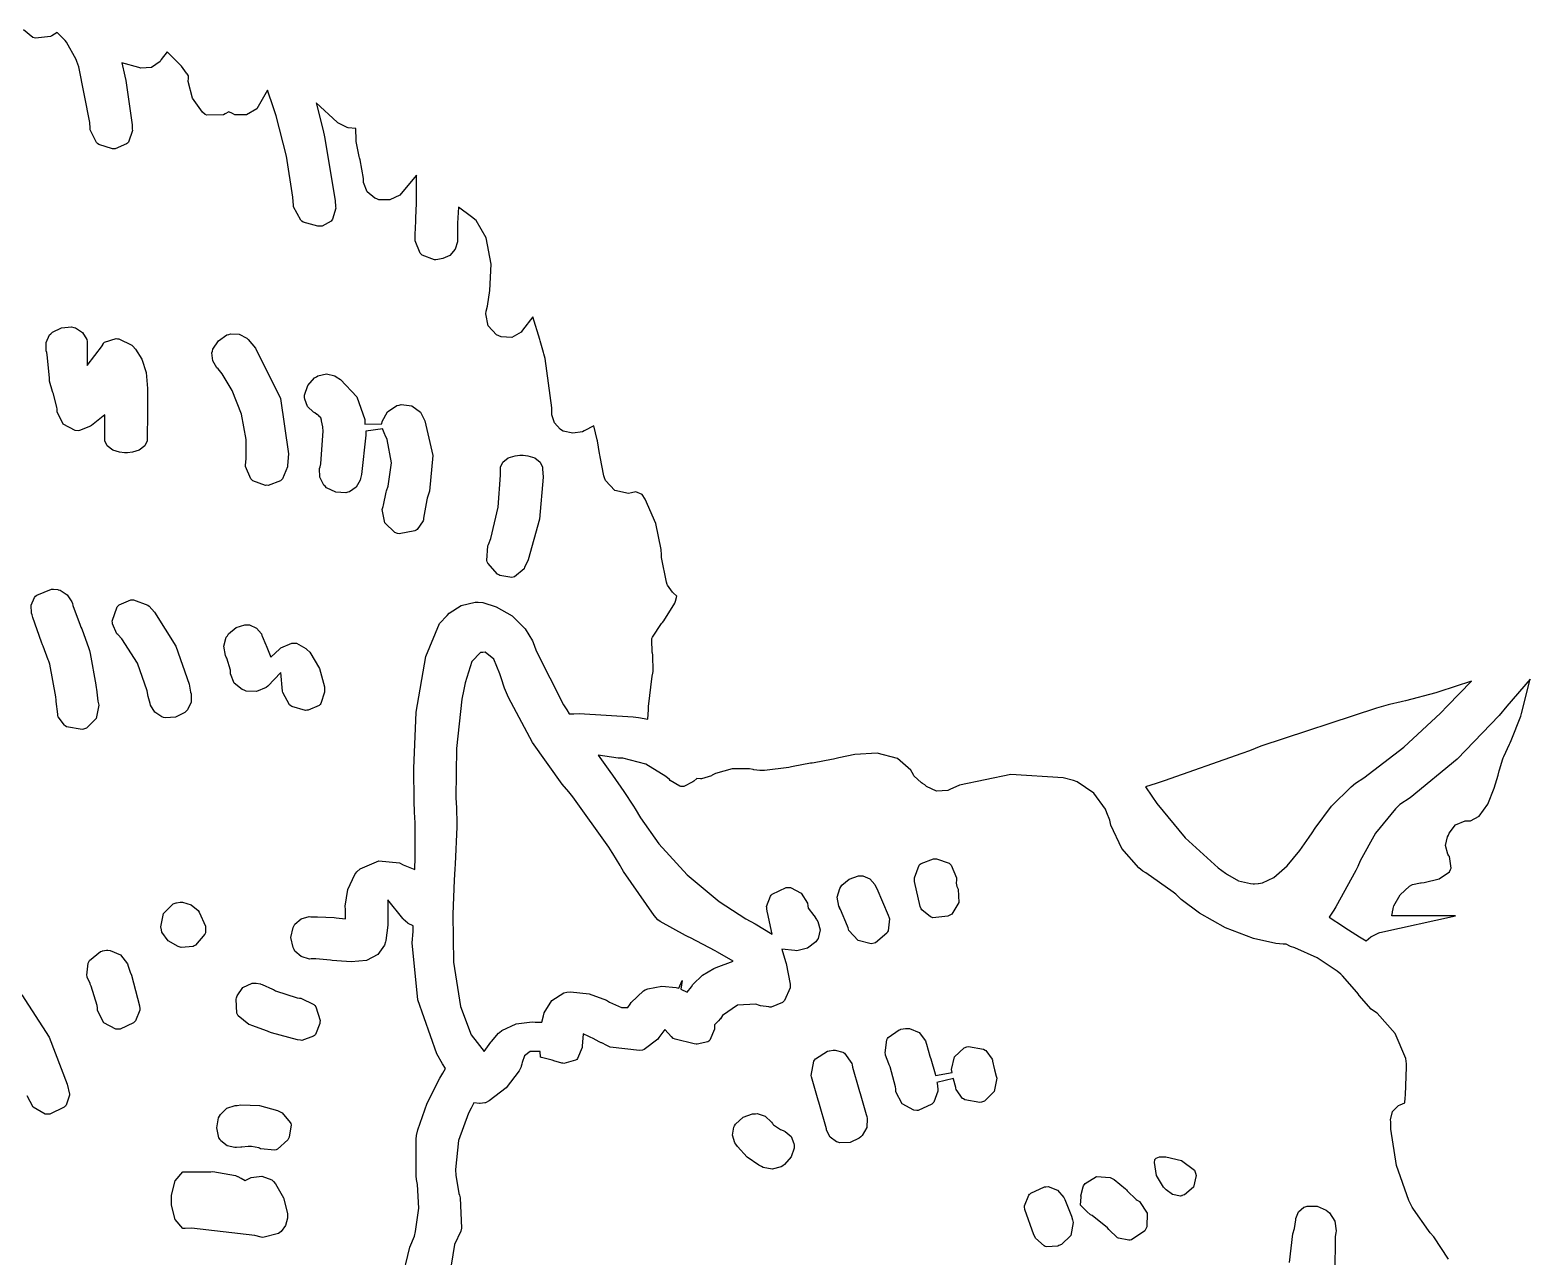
# Model space of a CAD drawing. Extents: x 1.35 to 8.39, y 2.23 to 9.33.
# Drawn here: x 5.712 to 8.389, y 7.058 to 9.246 of the extents above; entities that cross this region are included whole.
import ezdxf

# ---------------------------------------------------------------- set-up
doc = ezdxf.new("R2010")
doc.units = 0
doc.layers.get('0').update_dxf_attribs({"linetype": 'CONTINUOUS'})

msp = doc.modelspace()

# ---------------------------------------------------------------- linework, layer by layer
at = {"color": 0}
for points in [[(6.37483, 7.01215), (6.38992, 7.07422), (6.39806, 7.09358), (6.40028, 7.10183), (6.40587, 7.14382), (6.40369, 7.18619), (6.40213, 7.19456), (6.40104, 7.20111), (6.40104, 7.26704), (6.40213, 7.27354), (6.4044, 7.28342), (6.42074, 7.33106), (6.44336, 7.37597), (6.44879, 7.3845), (6.45383, 7.3929), (6.44829, 7.40099), (6.44835, 7.40099), (6.4381, 7.41894), (6.40408, 7.51531), (6.39393, 7.61697), (6.39561, 7.63753), (6.39561, 7.64774), (6.38704, 7.65192), (6.3871, 7.65192), (6.38612, 7.6525), (6.37804, 7.65972), (6.37739, 7.6606), (6.35042, 7.6939), (6.35042, 7.65132), (6.35047, 7.6486), (6.34728, 7.62147), (6.34657, 7.61882), (6.34446, 7.61279), (6.33301, 7.59646), (6.31267, 7.58578), (6.28554, 7.58339), (6.25993, 7.58501), (6.25146, 7.58583), (6.24821, 7.58621), (6.22244, 7.58843), (6.21386, 7.58843), (6.21382, 7.58843), (6.21067, 7.58832), (6.19624, 7.59256), (6.18494, 7.6026), (6.18343, 7.60531), (6.18158, 7.60861), (6.1779, 7.62663), (6.18158, 7.64458), (6.18343, 7.64785), (6.18494, 7.6505), (6.19613, 7.6601), (6.21029, 7.66401), (6.21332, 7.66379), (6.21376, 7.66379), (6.22493, 7.66379), (6.25489, 7.66217), (6.25863, 7.66178), (6.27512, 7.6601), (6.27544, 7.67665), (6.27539, 7.6766), (6.27485, 7.68267), (6.27908, 7.71229), (6.29183, 7.73926), (6.29557, 7.74403), (6.30111, 7.7494), (6.3349, 7.76357), (6.37142, 7.76014), (6.37831, 7.75667), (6.39871, 7.74821), (6.39931, 7.77035), (6.39942, 7.77556), (6.39942, 7.82622), (6.39931, 7.83111), (6.39844, 7.85069), (6.39779, 7.8699), (6.39686, 7.92806), (6.4011, 8.02865), (6.41846, 8.12799), (6.44271, 8.18733), (6.45649, 8.20156), (6.46001, 8.20546), (6.48172, 8.21946), (6.50678, 8.22547), (6.51204, 8.22537), (6.52018, 8.22439), (6.54422, 8.21701), (6.57249, 8.20068), (6.59549, 8.17746), (6.60878, 8.15614), (6.61182, 8.14844), (6.6154, 8.13829), (6.6639, 8.04199), (6.66997, 8.03299), (6.67443, 8.0261), (6.68267, 8.0261), (6.69233, 8.02636), (6.78851, 8.02083), (6.79812, 8.01947), (6.81494, 8.01665), (6.81581, 8.03375), (6.81581, 8.03381), (6.81592, 8.03922), (6.82226, 8.09293), (6.8234, 8.09819), (6.82389, 8.10118), (6.8234, 8.13097), (6.82281, 8.1339), (6.82226, 8.13607), (6.82167, 8.15788), (6.82206, 8.16004), (6.82308, 8.16276), (6.83882, 8.18696), (6.84088, 8.18901), (6.84347, 8.19174), (6.86268, 8.22347), (6.86388, 8.227), (6.86632, 8.23589), (6.8596, 8.24197), (6.8584, 8.243), (6.84978, 8.25543), (6.84924, 8.25683), (6.84793, 8.26113), (6.83925, 8.30501), (6.83882, 8.30946), (6.83843, 8.31907), (6.82904, 8.36567), (6.80985, 8.40912), (6.80464, 8.41715), (6.7934, 8.42188), (6.78532, 8.42057), (6.78017, 8.41928), (6.75597, 8.42443), (6.73882, 8.44222), (6.73725, 8.44726), (6.73622, 8.45063), (6.72939, 8.4846), (6.729, 8.48801), (6.72868, 8.49029), (6.72493, 8.51281), (6.7245, 8.51497), (6.71843, 8.53965), (6.70117, 8.53097), (6.70117, 8.53093), (6.69792, 8.5294), (6.68078, 8.52681), (6.66385, 8.53065), (6.66075, 8.53239), (6.65804, 8.53401), (6.648, 8.54531), (6.64339, 8.55968), (6.64344, 8.56278), (6.64339, 8.57172), (6.63162, 8.65994), (6.62935, 8.66857), (6.62875, 8.67068), (6.6225, 8.69163), (6.62185, 8.69368), (6.60932, 8.73465), (6.5911, 8.71035), (6.59115, 8.71035), (6.58871, 8.70703), (6.57189, 8.69764), (6.55268, 8.69868), (6.54904, 8.70057), (6.54476, 8.70242), (6.52974, 8.71838), (6.52533, 8.73986), (6.52636, 8.74436), (6.52843, 8.75347), (6.53282, 8.78125), (6.53494, 8.82829), (6.5261, 8.87554), (6.50836, 8.90608), (6.49972, 8.91276), (6.47689, 8.93039), (6.47521, 8.90158), (6.47504, 8.89914), (6.47472, 8.87907), (6.47472, 8.87235), (6.47472, 8.868), (6.47092, 8.85488), (6.46149, 8.84412), (6.44906, 8.83849), (6.43967, 8.83658), (6.43653, 8.83637), (6.43647, 8.83637), (6.43403, 8.83621), (6.41183, 8.84446), (6.4101, 8.84614), (6.40831, 8.84788), (6.39942, 8.86974), (6.39953, 8.87218), (6.39953, 8.88112), (6.40044, 8.905), (6.40061, 8.90799), (6.40072, 8.91103), (6.40164, 8.93653), (6.40164, 8.94499), (6.40164, 8.98699), (6.37478, 8.95469), (6.37196, 8.95182), (6.35439, 8.94331), (6.3349, 8.94347), (6.33111, 8.94488), (6.32747, 8.94601), (6.31364, 8.95751), (6.30718, 8.97428), (6.30729, 8.97803), (6.30707, 8.98144), (6.30117, 9.01481), (6.30018, 9.01807), (6.29937, 9.02067), (6.29428, 9.04731), (6.29411, 9.04997), (6.29357, 9.07064), (6.27983, 9.072), (6.27794, 9.07226), (6.26156, 9.08035), (6.26025, 9.08165), (6.22299, 9.11654), (6.23514, 9.06694), (6.23519, 9.06694), (6.2379, 9.05578), (6.25646, 8.94206), (6.25749, 8.93056), (6.25782, 8.92844), (6.25211, 8.90842), (6.25076, 8.90674), (6.24935, 8.90511), (6.23356, 8.89632), (6.22831, 8.89632), (6.22553, 8.896), (6.1996, 8.90321), (6.19743, 8.90494), (6.19521, 8.90668), (6.18246, 8.93044), (6.18224, 8.93321), (6.18104, 8.94803), (6.16976, 9.02132), (6.15136, 9.0931), (6.14665, 9.10715), (6.13579, 9.13889), (6.11919, 9.10965), (6.11925, 9.10965), (6.11681, 9.10585), (6.09874, 9.09462), (6.07747, 9.09517), (6.07346, 9.09722), (6.06685, 9.1001), (6.06039, 9.09662), (6.06039, 9.09657), (6.05761, 9.095), (6.02746, 9.09429), (6.02468, 9.09576), (6.01986, 9.09978), (6.00233, 9.12472), (5.99463, 9.15424), (5.99474, 9.16049), (5.99474, 9.16465), (5.9924, 9.16824), (5.9916, 9.16954), (5.98275, 9.18147), (5.98178, 9.18257), (5.95703, 9.20725), (5.94646, 9.19368), (5.94428, 9.19037), (5.92876, 9.17964), (5.91, 9.178), (5.90625, 9.17919), (5.87587, 9.1875), (5.8814, 9.16368), (5.88314, 9.15593), (5.89426, 9.07731), (5.89469, 9.06933), (5.89486, 9.06706), (5.88764, 9.04622), (5.88607, 9.04454), (5.8845, 9.04292), (5.8641, 9.0344), (5.86182, 9.03444), (5.85915, 9.03418), (5.83475, 9.04183), (5.83274, 9.04351), (5.83074, 9.04525), (5.81939, 9.06831), (5.81928, 9.0709), (5.81885, 9.08111), (5.79915, 9.18056), (5.79568, 9.19011), (5.79449, 9.19353), (5.77718, 9.22472), (5.77496, 9.22749), (5.76079, 9.24208), (5.75108, 9.23611), (5.74864, 9.23475), (5.722, 9.23144), (5.71935, 9.23215), (5.71718, 9.23275), (5.70063, 9.24631)], [(8.24354, 7.05279), (8.21701, 7.09261), (8.21083, 7.09988), (8.21083, 7.09988), (8.2079, 7.10357), (8.18093, 7.14176), (8.17844, 7.14572), (8.17236, 7.15756), (8.15072, 7.21967), (8.14068, 7.28467), (8.14051, 7.2979), (8.13986, 7.30117), (8.14344, 7.31619), (8.15435, 7.32715), (8.15744, 7.32829), (8.16542, 7.33188), (8.16635, 7.34044), (8.16629, 7.34044), (8.16694, 7.34549), (8.16872, 7.39615), (8.16846, 7.40121), (8.16699, 7.41097), (8.14822, 7.45551), (8.11589, 7.49143), (8.10769, 7.49685), (8.10531, 7.49908), (8.08415, 7.52339), (8.08231, 7.52599), (8.08003, 7.52919), (8.05425, 7.55832), (8.05143, 7.56099), (8.04482, 7.56663), (8.00879, 7.59039), (7.96946, 7.60812), (7.96121, 7.61074), (7.954, 7.61464), (7.94851, 7.61464), (7.93517, 7.61621), (7.89567, 7.62522), (7.84549, 7.64388), (7.79883, 7.67025), (7.7665, 7.69467), (7.75672, 7.70378), (7.75185, 7.70736), (7.70301, 7.74197), (7.69808, 7.74517), (7.69814, 7.74517), (7.69069, 7.75087), (7.66064, 7.78564), (7.64094, 7.82726), (7.63878, 7.83632), (7.6339, 7.84918), (7.63396, 7.84918), (7.63124, 7.8559), (7.61025, 7.88439), (7.58094, 7.90429), (7.57417, 7.90668), (7.55583, 7.91174), (7.46246, 7.91786), (7.37082, 7.89871), (7.35346, 7.89111), (7.34972, 7.88926), (7.32997, 7.88769), (7.3119, 7.89594), (7.30908, 7.89893), (7.30496, 7.90181), (7.30311, 7.9025), (7.28939, 7.91525), (7.28857, 7.91699), (7.28386, 7.92557), (7.26025, 7.94607), (7.22374, 7.95583), (7.18392, 7.95329), (7.15522, 7.94749), (7.14572, 7.94526), (7.14258, 7.9445), (7.11122, 7.93832), (7.10807, 7.93787), (7.10493, 7.93756), (7.07383, 7.93212), (7.07081, 7.93143), (7.06651, 7.93033), (7.02274, 7.92486), (7.01833, 7.92481), (7.01432, 7.92481), (7.00375, 7.92617), (7.00244, 7.92626), (6.99625, 7.92768), (6.96506, 7.92785), (6.93511, 7.91932), (6.92953, 7.91635), (6.928, 7.91521), (6.9106, 7.90983), (6.90875, 7.90994), (6.90181, 7.91075), (6.89671, 7.90597), (6.89671, 7.90593), (6.89518, 7.9044), (6.87913, 7.89632), (6.87381, 7.89632), (6.87175, 7.8966), (6.85454, 7.90679), (6.85335, 7.90847), (6.84706, 7.91428), (6.81087, 7.93587), (6.77013, 7.94661), (6.76161, 7.947), (6.72629, 7.95204), (6.74707, 7.92313), (6.75168, 7.91667), (6.77186, 7.88753), (6.78907, 7.86133), (6.79226, 7.85628), (6.79232, 7.85628), (6.80165, 7.84011), (6.83442, 7.79411), (6.88465, 7.73867), (6.94217, 7.69081), (6.98953, 7.66), (7.00613, 7.65126), (7.03651, 7.63254), (7.02806, 7.6716), (7.02783, 7.67231), (7.02681, 7.67936), (7.02681, 7.68007), (7.02664, 7.68212), (7.03326, 7.70068), (7.03467, 7.70215), (7.03657, 7.70426), (7.06153, 7.71593), (7.0644, 7.71599), (7.06896, 7.71582), (7.08822, 7.70611), (7.09956, 7.68778), (7.10015, 7.68321), (7.10064, 7.6791), (7.11083, 7.66596), (7.11139, 7.66536), (7.11583, 7.65864), (7.11621, 7.65788), (7.11806, 7.65528), (7.12201, 7.64019), (7.1186, 7.625), (7.11681, 7.62229), (7.11453, 7.61908), (7.09933, 7.60747), (7.08078, 7.60297), (7.07688, 7.60325), (7.05354, 7.60618), (7.06044, 7.58376), (7.06039, 7.58376), (7.06158, 7.58024), (7.06847, 7.54346), (7.06863, 7.53965), (7.06858, 7.53711), (7.05838, 7.51426), (7.05647, 7.51253), (7.0549, 7.5109), (7.03444, 7.50261), (7.03217, 7.50265), (7.03065, 7.50282), (7.01546, 7.50489), (7.01394, 7.50515), (7.00749, 7.5076), (6.97493, 7.50586), (6.94792, 7.48757), (6.94428, 7.48172), (6.94401, 7.48133), (6.94103, 7.47803), (6.94069, 7.47771), (6.93375, 7.47092), (6.93375, 7.46522), (6.93371, 7.46306), (6.92503, 7.44347), (6.92344, 7.44194), (6.92182, 7.44075), (6.90294, 7.43631), (6.90099, 7.43664), (6.89751, 7.43696), (6.86367, 7.44504), (6.8604, 7.44629), (6.86008, 7.44656), (6.85721, 7.44922), (6.85693, 7.44949), (6.84478, 7.46224), (6.83404, 7.44819), (6.83236, 7.44553), (6.808, 7.42676), (6.80501, 7.42583), (6.79975, 7.42486), (6.74756, 7.4311), (6.74274, 7.43326), (6.74175, 7.43371), (6.73236, 7.43847), (6.73144, 7.43896), (6.73047, 7.43951), (6.72026, 7.44488), (6.71929, 7.44536), (6.69911, 7.45481), (6.69775, 7.43257), (6.69775, 7.43246), (6.69769, 7.43028), (6.68924, 7.41069), (6.68767, 7.40912), (6.68587, 7.40776), (6.66499, 7.40207), (6.66276, 7.4024), (6.66124, 7.40267), (6.64692, 7.40653), (6.64556, 7.40707), (6.64372, 7.40771), (6.62517, 7.41276), (6.62332, 7.41314), (6.62244, 7.42324), (6.60796, 7.42324), (6.6046, 7.42324), (6.59462, 7.41575), (6.59022, 7.40354), (6.58974, 7.40121), (6.58957, 7.40061), (6.58876, 7.39714), (6.58876, 7.39594), (6.58882, 7.39594), (6.58529, 7.389), (6.56185, 7.35867), (6.53157, 7.33524), (6.52468, 7.33171), (6.52387, 7.33138), (6.51535, 7.33035), (6.51449, 7.33046), (6.50439, 7.33138), (6.49968, 7.32232), (6.49968, 7.32221), (6.49442, 7.3131), (6.47694, 7.26417), (6.47146, 7.21251), (6.47222, 7.20204), (6.4725, 7.19911), (6.4776, 7.16997), (6.47831, 7.1671), (6.47999, 7.16194), (6.48215, 7.10801), (6.4809, 7.10271), (6.46951, 7.0791), (6.44933, 6.95329)], [(5.69781, 7.52414), (5.74658, 7.44863), (5.77869, 7.36469), (5.7825, 7.34694), (5.78267, 7.34506), (5.77675, 7.32764), (5.7755, 7.32617), (5.77522, 7.3259), (5.77522, 7.3259), (5.77518, 7.32596), (5.77322, 7.32379), (5.74772, 7.31153), (5.74479, 7.31136), (5.73947, 7.31164), (5.71804, 7.32363), (5.70714, 7.34412)], [(7.95969, 7.04644), (7.96571, 7.0976), (7.96832, 7.10764), (7.97097, 7.12283), (7.97114, 7.12543), (7.97597, 7.13693), (7.98529, 7.14524), (7.98768, 7.14621), (7.99115, 7.14725), (8.00896, 7.14703), (8.02522, 7.13997), (8.02806, 7.13758), (8.03088, 7.13536), (8.04042, 7.12061), (8.04292, 7.10319), (8.04226, 7.09961), (8.04129, 7.09315), (8.04081, 7.02767)]]:
    msp.add_lwpolyline(points, dxfattribs=at)
for points in [[(5.7494, 8.70421), (5.75206, 8.70682), (5.76833, 8.71506), (5.78646, 8.71636), (5.79015, 8.7155), (5.79313, 8.71474), (5.80556, 8.70649), (5.81332, 8.69368), (5.81396, 8.69065), (5.81396, 8.64746), (5.84125, 8.68338), (5.84147, 8.68371), (5.84326, 8.68707), (5.84337, 8.68744), (5.84506, 8.68896), (5.86583, 8.69553), (5.86811, 8.69526), (5.87076, 8.69515), (5.89415, 8.68397), (5.89594, 8.68192), (5.90033, 8.67649), (5.91157, 8.65858), (5.91938, 8.63519), (5.92188, 8.60628), (5.92176, 8.57644), (5.9216, 8.56646), (5.9216, 8.55388), (5.92106, 8.5255), (5.92106, 8.516), (5.92106, 8.51303), (5.91704, 8.50407), (5.90722, 8.49664), (5.89497, 8.49278), (5.88633, 8.49169), (5.88351, 8.49169), (5.88064, 8.49169), (5.87201, 8.49283), (5.85975, 8.49669), (5.84993, 8.50413), (5.84597, 8.51307), (5.84597, 8.516), (5.84597, 8.55974), (5.82167, 8.54064), (5.82161, 8.54069), (5.81993, 8.53933), (5.80035, 8.53136), (5.79824, 8.53119), (5.79297, 8.53136), (5.77143, 8.54303), (5.76053, 8.56489), (5.76058, 8.5701), (5.76025, 8.5726), (5.75385, 8.59685), (5.75288, 8.59918), (5.75206, 8.60097), (5.74701, 8.61962), (5.74681, 8.62153), (5.74696, 8.62571), (5.74306, 8.66678), (5.74214, 8.67079), (5.7411, 8.67372), (5.741, 8.68858), (5.74724, 8.70204), (5.7494, 8.70421)], [(6.06668, 8.70313), (6.06668, 8.70307), (6.06976, 8.70404), (6.08529, 8.7034), (6.09907, 8.69612), (6.10129, 8.69374), (6.11447, 8.67822), (6.15924, 8.58871), (6.17344, 8.48969), (6.17144, 8.46935), (6.17156, 8.46696), (6.16292, 8.4451), (6.16118, 8.44336), (6.15944, 8.44168), (6.13737, 8.43365), (6.13499, 8.43381), (6.13249, 8.43365), (6.10981, 8.44168), (6.10801, 8.44336), (6.10618, 8.4451), (6.09674, 8.46718), (6.09679, 8.46967), (6.09814, 8.48101), (6.09776, 8.51563), (6.08979, 8.56044), (6.07308, 8.60281), (6.05528, 8.63249), (6.04818, 8.64139), (6.04585, 8.64333), (6.03842, 8.65565), (6.03689, 8.66997), (6.03754, 8.67285), (6.03851, 8.67649), (6.04829, 8.69168), (6.06315, 8.70199), (6.06674, 8.70307), (6.06668, 8.70313)], [(6.22336, 8.62756), (6.22336, 8.6275), (6.22607, 8.62918), (6.24104, 8.63243), (6.25592, 8.62885), (6.25863, 8.62711), (6.26622, 8.62278), (6.29514, 8.59153), (6.30951, 8.55143), (6.3099, 8.54264), (6.34028, 8.54368), (6.34082, 8.54779), (6.35026, 8.56511), (6.36664, 8.57601), (6.37067, 8.57687), (6.37457, 8.57807), (6.39367, 8.57579), (6.40901, 8.56413), (6.41103, 8.56054), (6.41672, 8.54893), (6.43078, 8.48676), (6.42497, 8.42333), (6.42085, 8.41103), (6.42019, 8.40782), (6.41456, 8.37532), (6.41411, 8.37207), (6.41374, 8.37017), (6.40306, 8.35488), (6.40142, 8.35385), (6.39893, 8.35221), (6.37099, 8.34711), (6.36811, 8.34776), (6.36307, 8.34939), (6.34554, 8.3666), (6.34088, 8.39074), (6.34233, 8.39578), (6.34267, 8.39806), (6.34776, 8.4216), (6.34842, 8.4241), (6.35157, 8.43212), (6.35721, 8.47401), (6.34928, 8.51557), (6.34571, 8.52339), (6.34521, 8.52425), (6.3419, 8.53336), (6.34174, 8.53429), (6.31136, 8.5306), (6.31164, 8.52349), (6.30365, 8.4529), (6.30181, 8.44601), (6.30126, 8.44308), (6.29417, 8.43061), (6.28239, 8.42219), (6.27957, 8.42133), (6.27593, 8.42046), (6.25776, 8.4215), (6.24149, 8.42947), (6.23876, 8.43201), (6.23643, 8.43425), (6.22939, 8.44808), (6.22894, 8.46354), (6.22993, 8.46658), (6.23133, 8.47233), (6.23529, 8.53093), (6.23465, 8.53678), (6.23454, 8.53792), (6.23242, 8.54899), (6.2321, 8.55003), (6.23107, 8.55425), (6.22786, 8.55729), (6.22781, 8.55735), (6.22749, 8.55761), (6.22439, 8.56017), (6.22407, 8.56039), (6.22049, 8.56282), (6.21778, 8.56413), (6.20742, 8.57411), (6.20231, 8.58757), (6.20226, 8.59056), (6.20226, 8.59435), (6.20796, 8.61171), (6.21994, 8.62554), (6.22314, 8.6275), (6.22336, 8.62756)], [(6.53049, 8.32801), (6.53435, 8.33886), (6.54742, 8.39469), (6.55197, 8.45176), (6.55165, 8.46326), (6.55165, 8.46625), (6.55567, 8.47521), (6.56554, 8.48269), (6.57785, 8.48649), (6.58632, 8.48757), (6.58919, 8.48757), (6.59201, 8.48757), (6.60053, 8.48649), (6.61285, 8.48264), (6.62272, 8.47521), (6.62679, 8.46625), (6.62679, 8.46326), (6.62761, 8.44819), (6.6211, 8.37332), (6.60086, 8.30094), (6.59483, 8.28706), (6.59386, 8.28494), (6.57661, 8.27051), (6.57438, 8.26992), (6.57215, 8.26947), (6.55083, 8.27294), (6.54893, 8.27403), (6.54644, 8.27518), (6.52897, 8.29449), (6.5281, 8.29704), (6.52718, 8.29958), (6.52919, 8.32563), (6.53049, 8.32801)], [(5.72217, 8.23589), (5.72222, 8.23589), (5.72428, 8.23796), (5.75032, 8.24858), (5.75325, 8.24854), (5.75401, 8.24858), (5.76188, 8.24767), (5.76269, 8.24744), (5.76579, 8.24675), (5.77869, 8.23856), (5.78694, 8.22558), (5.78771, 8.2225), (5.78874, 8.21897), (5.80154, 8.18431), (5.80296, 8.18083), (5.80296, 8.18078), (5.80442, 8.17736), (5.81706, 8.14247), (5.81814, 8.13889), (5.8195, 8.1334), (5.82964, 8.07769), (5.83029, 8.07206), (5.83057, 8.06993), (5.8335, 8.04856), (5.83388, 8.04639), (5.83513, 8.04135), (5.83024, 8.01731), (5.81282, 8.00011), (5.80789, 7.99837), (5.80507, 7.99778), (5.7775, 8.00287), (5.77512, 8.00444), (5.77344, 8.00549), (5.76247, 8.02078), (5.7621, 8.02268), (5.76172, 8.02501), (5.7589, 8.04818), (5.75868, 8.05057), (5.75874, 8.05057), (5.75831, 8.05647), (5.74735, 8.11436), (5.74561, 8.11996), (5.74468, 8.1224), (5.73551, 8.14665), (5.7346, 8.14903), (5.73281, 8.1536), (5.71701, 8.19797), (5.71576, 8.20242), (5.71576, 8.20247), (5.71468, 8.20535), (5.71425, 8.22011), (5.72011, 8.23367), (5.72222, 8.23589), (5.72217, 8.23589)], [(5.99843, 8.06472), (5.99946, 8.06179), (5.99946, 8.04671), (5.99306, 8.0331), (5.99089, 8.03082), (5.98817, 8.02821), (5.972, 8.02001), (5.95389, 8.01872), (5.95025, 8.01958), (5.94721, 8.0204), (5.93474, 8.02869), (5.92703, 8.0415), (5.92643, 8.04454), (5.92301, 8.05669), (5.92122, 8.06706), (5.90386, 8.11604), (5.87576, 8.15978), (5.86865, 8.16749), (5.86714, 8.16883), (5.8591, 8.18664), (5.8591, 8.18864), (5.85894, 8.19146), (5.86794, 8.21696), (5.86985, 8.21903), (5.87142, 8.22071), (5.89182, 8.2296), (5.89415, 8.2296), (5.89692, 8.22949), (5.92236, 8.21967), (5.92453, 8.21789), (5.93414, 8.20708), (5.97233, 8.14643), (5.9961, 8.07883), (5.99854, 8.06456), (5.99843, 8.06472)], [(6.20643, 8.14074), (6.20643, 8.14068), (6.21126, 8.13574), (6.229, 8.10682), (6.23742, 8.07389), (6.23757, 8.06694), (6.23779, 8.06478), (6.23122, 8.04422), (6.22976, 8.04254), (6.22825, 8.0409), (6.2085, 8.03222), (6.20628, 8.03222), (6.20367, 8.03196), (6.17947, 8.03874), (6.17746, 8.04031), (6.1754, 8.04194), (6.16325, 8.06392), (6.16297, 8.06646), (6.15956, 8.09967), (6.13667, 8.07536), (6.13374, 8.07281), (6.11643, 8.0656), (6.09771, 8.06646), (6.09413, 8.06788), (6.0905, 8.06912), (6.07661, 8.08074), (6.06982, 8.09754), (6.06982, 8.10135), (6.06967, 8.10363), (6.06353, 8.12511), (6.0625, 8.12706), (6.06082, 8.1301), (6.05806, 8.14649), (6.0625, 8.16254), (6.06451, 8.16536), (6.06651, 8.16846), (6.08024, 8.17974), (6.09576, 8.1849), (6.10097, 8.1849), (6.10379, 8.18468), (6.11621, 8.17904), (6.125, 8.16857), (6.12603, 8.1659), (6.12674, 8.16444), (6.13314, 8.14925), (6.13368, 8.14768), (6.14165, 8.12679), (6.15821, 8.14188), (6.15821, 8.14182), (6.15978, 8.14339), (6.17936, 8.15213), (6.18158, 8.15224), (6.18772, 8.15224), (6.20464, 8.14253), (6.20617, 8.14068), (6.20643, 8.14074)], [(6.88499, 7.52903), (6.89253, 7.53879), (6.89524, 7.54269), (6.912, 7.55935), (6.93218, 7.57161), (6.93668, 7.57329), (6.96707, 7.58442), (6.93881, 7.60075), (6.93474, 7.60314), (6.89079, 7.62597), (6.88644, 7.6281), (6.88644, 7.62815), (6.88167, 7.63026), (6.83658, 7.65554), (6.83236, 7.65853), (6.82596, 7.66575), (6.77106, 7.74431), (6.76654, 7.75276), (6.76525, 7.75499), (6.75244, 7.77658), (6.75119, 7.77865), (6.74522, 7.78797), (6.68067, 7.87787), (6.67378, 7.8865), (6.66178, 7.90033), (6.60889, 7.9745), (6.56592, 8.05485), (6.55892, 8.07172), (6.55838, 8.07324), (6.55328, 8.0886), (6.55285, 8.08996), (6.55051, 8.097), (6.53956, 8.12358), (6.52453, 8.13585), (6.52024, 8.13564), (6.5159, 8.13547), (6.50038, 8.11957), (6.48856, 8.081), (6.48611, 8.0695), (6.48606, 8.0695), (6.48292, 8.05208), (6.47342, 7.96431), (6.47217, 7.87597), (6.47314, 7.85829), (6.47364, 7.82975), (6.47368, 7.82443), (6.47092, 7.75738), (6.47049, 7.7494), (6.46924, 7.72917), (6.46653, 7.66824), (6.46783, 7.5829), (6.48031, 7.50342), (6.49951, 7.45318), (6.50999, 7.43951), (6.52251, 7.42313), (6.53467, 7.43983), (6.53461, 7.43983), (6.53569, 7.4414), (6.54839, 7.45578), (6.54986, 7.45703), (6.55436, 7.46061), (6.57997, 7.4726), (6.60796, 7.47624), (6.61372, 7.47564), (6.62532, 7.47564), (6.62858, 7.48682), (6.62864, 7.48687), (6.62972, 7.49214), (6.64307, 7.51417), (6.66471, 7.52821), (6.66997, 7.5294), (6.67665, 7.53), (6.70969, 7.52647), (6.74072, 7.51476), (6.74647, 7.51118), (6.7621, 7.50407), (6.76785, 7.5019), (6.77886, 7.5019), (6.78342, 7.50797), (6.78342, 7.50792), (6.7851, 7.51053), (6.80718, 7.53174), (6.80985, 7.53331), (6.81456, 7.53538), (6.83963, 7.54015), (6.86496, 7.53771), (6.8699, 7.53608), (6.87597, 7.54969), (6.87381, 7.53467), (6.88499, 7.52903)], [(7.84543, 7.74181), (7.84885, 7.73887), (7.86843, 7.72808), (7.89019, 7.72282), (7.89475, 7.7226), (7.89714, 7.7226), (7.90354, 7.72319), (7.90435, 7.72331), (7.91135, 7.72444), (7.93143, 7.73389), (7.95568, 7.7545), (7.97831, 7.78207), (7.99496, 7.80561), (8.00037, 7.81347), (8.00037, 7.81353), (8.00532, 7.82206), (8.03472, 7.86139), (8.06976, 7.89583), (8.07758, 7.90192), (8.09256, 7.91178), (8.16374, 7.96619), (8.22939, 8.02718), (8.24164, 8.04025), (8.28418, 8.08393), (8.22624, 8.06521), (8.22086, 8.06353), (8.16661, 8.04926), (8.16129, 8.04796), (8.15907, 8.04747), (8.13792, 8.04238), (8.13596, 8.04189), (8.1359, 8.04194), (8.1149, 8.03624), (7.90831, 7.96799), (7.88807, 7.96007), (7.87457, 7.95514), (7.73606, 7.90625), (7.722, 7.90181), (7.70264, 7.89572), (7.71397, 7.87885), (7.72282, 7.86561), (7.77371, 7.80464), (7.83251, 7.75125), (7.84543, 7.74181)], [(8.15679, 7.86387), (8.14854, 7.85618), (8.11313, 7.81267), (8.08578, 7.76367), (8.08165, 7.75315), (8.07818, 7.74653), (8.04238, 7.68147), (8.03863, 7.67557), (8.03043, 7.66282), (8.05604, 7.64632), (8.05865, 7.64464), (8.08475, 7.62804), (8.0874, 7.62642), (8.09657, 7.62088), (8.10488, 7.62765), (8.10596, 7.62869), (8.11919, 7.63531), (8.12067, 7.63564), (8.25597, 7.66564), (8.14242, 7.66564), (8.14253, 7.66624), (8.14339, 7.67133), (8.14344, 7.67171), (8.14344, 7.67231), (8.14464, 7.67806), (8.14486, 7.6786), (8.14606, 7.68311), (8.15712, 7.70307), (8.17393, 7.71853), (8.178, 7.72076), (8.17936, 7.72114), (8.19319, 7.72401), (8.19461, 7.72418), (8.20014, 7.72515), (8.22646, 7.73144), (8.24522, 7.74403), (8.24707, 7.7481), (8.24789, 7.75017), (8.24533, 7.771), (8.24403, 7.77274), (8.24203, 7.77544), (8.23785, 7.7909), (8.24143, 7.80643), (8.24333, 7.80919), (8.24431, 7.81304), (8.25581, 7.82796), (8.27328, 7.8349), (8.27729, 7.83475), (8.28244, 7.83475), (8.29801, 7.8431), (8.31337, 7.86447), (8.32487, 7.89328), (8.33176, 7.91629), (8.33393, 7.92399), (8.33393, 7.92404), (8.33442, 7.926), (8.34033, 7.94532), (8.34104, 7.94715), (8.3419, 7.94949), (8.35211, 7.97179), (8.35319, 7.9739), (8.35536, 7.97808), (8.37261, 8.02175), (8.37386, 8.02626), (8.38883, 8.08757), (8.3476, 8.03976), (8.34754, 8.03971), (8.33388, 8.02285), (8.25862, 7.94482), (8.17475, 7.87614), (8.15679, 7.86387)], [(7.32687, 7.76704), (7.32721, 7.76704), (7.32969, 7.76725), (7.35237, 7.75911), (7.35422, 7.75738), (7.35601, 7.75569), (7.36535, 7.7334), (7.36535, 7.7309), (7.36535, 7.72911), (7.36486, 7.72424), (7.36481, 7.72358), (7.3661, 7.7175), (7.3686, 7.713), (7.36974, 7.68896), (7.35699, 7.66851), (7.3526, 7.66581), (7.35015, 7.6645), (7.32351, 7.66206), (7.3209, 7.66287), (7.3189, 7.66347), (7.30354, 7.67617), (7.30268, 7.678), (7.30067, 7.68212), (7.29047, 7.72646), (7.29053, 7.73101), (7.29036, 7.73346), (7.29872, 7.75558), (7.30051, 7.75732), (7.30225, 7.75906), (7.32443, 7.76736), (7.32687, 7.76719), (7.32687, 7.76704)], [(7.15896, 7.71701), (7.16092, 7.72), (7.17404, 7.73112), (7.19032, 7.73665), (7.1939, 7.73682), (7.19581, 7.73682), (7.19857, 7.7366), (7.21089, 7.73128), (7.21972, 7.72119), (7.22081, 7.71858), (7.22314, 7.71403), (7.24338, 7.66672), (7.24511, 7.66183), (7.24576, 7.65978), (7.2436, 7.63878), (7.24251, 7.63687), (7.24126, 7.6345), (7.22108, 7.61746), (7.21847, 7.61664), (7.21337, 7.6155), (7.18972, 7.6211), (7.17333, 7.63911), (7.17193, 7.6441), (7.17079, 7.64714), (7.15836, 7.67654), (7.15696, 7.67953), (7.15701, 7.67953), (7.15539, 7.68251), (7.15267, 7.69857), (7.15701, 7.71425), (7.15896, 7.71701)], [(6.02507, 7.64692), (6.02522, 7.646), (6.02522, 7.63629), (6.02507, 7.63531), (6.02425, 7.63276), (6.0076, 7.61296), (6.00526, 7.61176), (6.00331, 7.61068), (5.98204, 7.60867), (5.97999, 7.60938), (5.97651, 7.61063), (5.95899, 7.6205), (5.94721, 7.63633), (5.94667, 7.64057), (5.94667, 7.64051), (5.94536, 7.64561), (5.95031, 7.66965), (5.96772, 7.68685), (5.97271, 7.68853), (5.97336, 7.68875), (5.98031, 7.68967), (5.98101, 7.68961), (5.98432, 7.68961), (5.99968, 7.6849), (6.01226, 7.67481), (6.01417, 7.6721), (6.02507, 7.64692)], [(5.89893, 7.47618), (5.89893, 7.47613), (5.89708, 7.47413), (5.87304, 7.46306), (5.87033, 7.46294), (5.86513, 7.46317), (5.84386, 7.47472), (5.83279, 7.49625), (5.83274, 7.50146), (5.83225, 7.5051), (5.8215, 7.53999), (5.81982, 7.54324), (5.81928, 7.54449), (5.81446, 7.5561), (5.81407, 7.55712), (5.81407, 7.55718), (5.81337, 7.55935), (5.81575, 7.58106), (5.81689, 7.58301), (5.81808, 7.58539), (5.83826, 7.60178), (5.84088, 7.60249), (5.84169, 7.60275), (5.84868, 7.604), (5.85101, 7.604), (5.85519, 7.60379), (5.87354, 7.59554), (5.8859, 7.57969), (5.88715, 7.57563), (5.8909, 7.56489), (5.89094, 7.56489), (5.89312, 7.55968), (5.90728, 7.50504), (5.90793, 7.4994), (5.90799, 7.49724), (5.90033, 7.47771), (5.89882, 7.47613), (5.89893, 7.47618)], [(6.19299, 7.51861), (6.19299, 7.51856), (6.19564, 7.5185), (6.21892, 7.50722), (6.22065, 7.50515), (6.22239, 7.50315), (6.22976, 7.47835), (6.22944, 7.47569), (6.22939, 7.47353), (6.22146, 7.45367), (6.22, 7.45204), (6.21832, 7.45042), (6.19694, 7.44314), (6.19467, 7.44342), (6.18978, 7.44385), (6.1429, 7.45654), (6.13851, 7.45861), (6.13574, 7.45979), (6.10796, 7.46989), (6.10514, 7.47076), (6.10265, 7.47146), (6.0835, 7.48719), (6.08236, 7.48947), (6.08117, 7.49175), (6.07992, 7.5165), (6.08083, 7.51888), (6.08165, 7.52263), (6.09224, 7.53749), (6.10878, 7.54514), (6.11263, 7.54525), (6.11556, 7.54525), (6.12337, 7.54378), (6.12435, 7.54346), (6.12625, 7.54281), (6.14497, 7.53472), (6.14681, 7.53375), (6.15033, 7.53174), (6.18875, 7.51904), (6.19282, 7.51856), (6.19299, 7.51861)], [(7.29476, 7.31819), (7.29471, 7.31814), (7.2895, 7.31836), (7.26828, 7.32986), (7.25722, 7.35135), (7.25717, 7.3565), (7.25672, 7.36025), (7.24685, 7.39611), (7.24533, 7.39947), (7.24468, 7.4011), (7.23904, 7.41683), (7.23867, 7.41829), (7.23796, 7.42068), (7.241, 7.44428), (7.24229, 7.4464), (7.24354, 7.44851), (7.26303, 7.46218), (7.26546, 7.46268), (7.26639, 7.46294), (7.27458, 7.46425), (7.27735, 7.46425), (7.28136, 7.46446), (7.29899, 7.45747), (7.31022, 7.44217), (7.31108, 7.43821), (7.31164, 7.43608), (7.31793, 7.41521), (7.31858, 7.41308), (7.31939, 7.41043), (7.32721, 7.38336), (7.3279, 7.38058), (7.35775, 7.38585), (7.35775, 7.3859), (7.35672, 7.39085), (7.36214, 7.41368), (7.37918, 7.42979), (7.38396, 7.43138), (7.38672, 7.43201), (7.4139, 7.42736), (7.41635, 7.42578), (7.41803, 7.42481), (7.42904, 7.4095), (7.42947, 7.40756), (7.42964, 7.40619), (7.43278, 7.39285), (7.43321, 7.39154), (7.43349, 7.39074), (7.43565, 7.38183), (7.43582, 7.38092), (7.43722, 7.37587), (7.43267, 7.35178), (7.41515, 7.33453), (7.41015, 7.3329), (7.40733, 7.33231), (7.38015, 7.33703), (7.37776, 7.33854), (7.37597, 7.33957), (7.36481, 7.35562), (7.36447, 7.35764), (7.36415, 7.35915), (7.36035, 7.37397), (7.35997, 7.37532), (7.33051, 7.36806), (7.33074, 7.36692), (7.33219, 7.35579), (7.33236, 7.35471), (7.33231, 7.35465), (7.33236, 7.35249), (7.32482, 7.3329), (7.32329, 7.33132), (7.32146, 7.32932), (7.29731, 7.31814), (7.2946, 7.31803), (7.29476, 7.31819)], [(7.13813, 7.42437), (7.13889, 7.42458), (7.14535, 7.42546), (7.14751, 7.42546), (7.14893, 7.42551), (7.16243, 7.42225), (7.16368, 7.4216), (7.16569, 7.42042), (7.1786, 7.40169), (7.17899, 7.39936), (7.17985, 7.39535), (7.19125, 7.35579), (7.19254, 7.35183), (7.19368, 7.34814), (7.20449, 7.31076), (7.20535, 7.30697), (7.20622, 7.30376), (7.20518, 7.2876), (7.19732, 7.27349), (7.19482, 7.27121), (7.19206, 7.26872), (7.17557, 7.26101), (7.15744, 7.26025), (7.15386, 7.26118), (7.1511, 7.2621), (7.14014, 7.27046), (7.13374, 7.28267), (7.13331, 7.28549), (7.13238, 7.2895), (7.12099, 7.32883), (7.11974, 7.33274), (7.11843, 7.33669), (7.10769, 7.37397), (7.10688, 7.37776), (7.10622, 7.38038), (7.11074, 7.40576), (7.11225, 7.40793), (7.11372, 7.41015), (7.13547, 7.42393), (7.13813, 7.42432), (7.13813, 7.42437)], [(6.12147, 7.25049), (6.12022, 7.25108), (6.10715, 7.25375), (6.10579, 7.25364), (6.1014, 7.25364), (6.08996, 7.25271), (6.08826, 7.25256), (6.08062, 7.25196), (6.08068, 7.25196), (6.07775, 7.25174), (6.06401, 7.25499), (6.05285, 7.26361), (6.05122, 7.266), (6.04932, 7.26926), (6.04542, 7.28694), (6.04861, 7.30479), (6.05035, 7.30811), (6.05186, 7.31104), (6.06337, 7.32206), (6.0785, 7.3271), (6.08182, 7.32704), (6.08849, 7.32796), (6.12181, 7.32667), (6.15392, 7.31776), (6.16004, 7.31489), (6.16211, 7.31392), (6.17671, 7.29682), (6.17736, 7.29454), (6.17796, 7.29232), (6.17481, 7.27012), (6.17356, 7.26812), (6.17247, 7.26579), (6.15381, 7.24886), (6.15136, 7.24799), (6.14887, 7.24718), (6.12375, 7.24929), (6.12147, 7.25049)], [(6.96935, 7.29053), (6.96929, 7.29053), (6.97114, 7.29378), (6.98449, 7.30599), (7.00151, 7.31213), (7.00526, 7.31228), (7.00672, 7.31228), (7.00988, 7.31233), (7.02431, 7.30761), (7.03554, 7.29736), (7.03711, 7.2946), (7.03765, 7.29362), (7.03868, 7.29249), (7.05165, 7.28412), (7.05317, 7.28364), (7.0574, 7.28162), (7.06, 7.2806), (7.07015, 7.27154), (7.07547, 7.259), (7.07563, 7.25618), (7.07563, 7.25097), (7.07026, 7.23519), (7.05871, 7.22136), (7.05561, 7.21929), (7.05274, 7.21744), (7.03668, 7.21337), (7.02046, 7.21647), (7.01747, 7.21815), (7.01275, 7.22026), (6.99164, 7.23465), (6.97461, 7.25358), (6.9719, 7.25792), (6.97011, 7.26031), (6.96593, 7.27399), (6.96793, 7.28808), (6.96929, 7.29069), (6.96935, 7.29053)], [(7.76796, 7.16639), (7.76492, 7.16525), (7.75071, 7.16803), (7.73964, 7.17622), (7.73817, 7.17774), (7.73813, 7.17774), (7.73454, 7.1811), (7.72233, 7.20167), (7.71853, 7.22521), (7.71912, 7.23004), (7.71929, 7.23047), (7.72146, 7.23318), (7.72781, 7.23503), (7.72993, 7.23503), (7.73921, 7.23503), (7.76714, 7.22857), (7.79015, 7.21149), (7.79204, 7.20617), (7.79308, 7.20176), (7.78808, 7.18126), (7.77214, 7.16738), (7.76774, 7.16624), (7.76796, 7.16639)], [(6.08242, 7.20031), (6.08279, 7.20031), (6.08328, 7.20008), (6.08838, 7.19749), (6.08886, 7.19715), (6.09603, 7.19282), (6.10346, 7.19656), (6.10346, 7.19661), (6.10693, 7.19857), (6.12587, 7.20107), (6.14372, 7.19422), (6.14671, 7.19151), (6.15044, 7.18713), (6.16439, 7.16211), (6.17139, 7.13439), (6.17171, 7.12858), (6.17176, 7.12582), (6.16829, 7.11279), (6.16015, 7.102), (6.15793, 7.10037), (6.15565, 7.09836), (6.1275, 7.0911), (6.12457, 7.09174), (6.11356, 7.09489), (6.00049, 7.10775), (5.9891, 7.10721), (5.9846, 7.10721), (5.97125, 7.12321), (5.96479, 7.14925), (5.96479, 7.15793), (5.96479, 7.16661), (5.97125, 7.19265), (5.9846, 7.20865), (5.9891, 7.20865), (6.03461, 7.20865), (6.03461, 7.20871), (6.03868, 7.20899), (6.07861, 7.20199), (6.08242, 7.20031)], [(7.58763, 7.16407), (7.58757, 7.16575), (7.59131, 7.18186), (7.59207, 7.18332), (7.59483, 7.18778), (7.61556, 7.20031), (7.63976, 7.19868), (7.64426, 7.19601), (7.6466, 7.19482), (7.66689, 7.17828), (7.66857, 7.17622), (7.67003, 7.17458), (7.68604, 7.1594), (7.68778, 7.15799), (7.69228, 7.15533), (7.70574, 7.13471), (7.70535, 7.11014), (7.70296, 7.10542), (7.70133, 7.10303), (7.67796, 7.08735), (7.67513, 7.08675), (7.67318, 7.08632), (7.65457, 7.08985), (7.65294, 7.09093), (7.65153, 7.09207), (7.63835, 7.10454), (7.63715, 7.10585), (7.63488, 7.10856), (7.60769, 7.13032), (7.6046, 7.13194), (7.604, 7.13232), (7.59858, 7.13693), (7.59814, 7.13743), (7.58669, 7.14899), (7.58763, 7.16407)], [(7.49599, 7.16818), (7.49783, 7.17031), (7.52229, 7.18186), (7.52513, 7.18197), (7.52881, 7.18207), (7.54546, 7.176), (7.55718, 7.16271), (7.55849, 7.15918), (7.57064, 7.12924), (7.5726, 7.12267), (7.57379, 7.11789), (7.56928, 7.09511), (7.55296, 7.07867), (7.54829, 7.07699), (7.54633, 7.07607), (7.52582, 7.07487), (7.52387, 7.07553), (7.52186, 7.07622), (7.50662, 7.09006), (7.50575, 7.09196), (7.50331, 7.09614), (7.48763, 7.14111), (7.48699, 7.14583), (7.48687, 7.14794), (7.49447, 7.16694), (7.49599, 7.1684), (7.49599, 7.16818)]]:
    msp.add_lwpolyline(points, close=True, dxfattribs=at)

doc.saveas('drawing.dxf')
